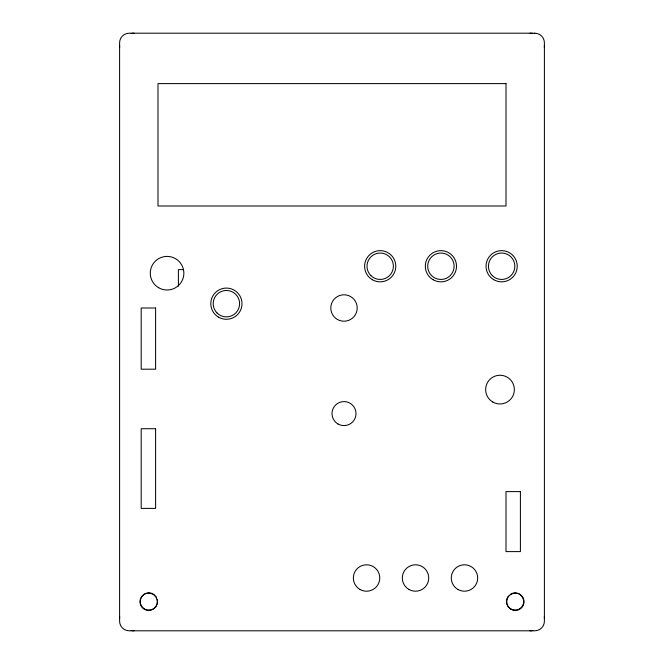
<?xml version="1.0" encoding="UTF-8"?>
<svg xmlns="http://www.w3.org/2000/svg" width="664" height="664" viewBox="0 0 664 664"><rect width="100%" height="100%" fill="white"/><g stroke="black" fill="none" stroke-linecap="round" stroke-linejoin="round"><path stroke-width="1" d="M183.397 269.601L178.4 269.601L178.4 286.184M119.603 47.6A14.401 14.401 0 0 1 119.719 45.716M131.19 33.474A14.401 14.401 0 0 1 134.003 33.2M134.003 630.8A14.401 14.401 0 0 1 131.19 630.526M119.719 618.284A14.401 14.401 0 0 1 119.603 616.399M544.397 616.399A14.401 14.401 0 0 1 544.281 618.284M532.81 630.526A14.401 14.401 0 0 1 529.996 630.8M529.996 33.2A14.401 14.401 0 0 1 532.81 33.474M544.281 45.716A14.401 14.401 0 0 1 544.397 47.6M519.422 594.064A8.607 8.607 0 0 1 522.917 605.161L521.713 607.054A8.607 8.607 0 0 1 507.03 604.464M506.806 603.75A8.607 8.607 0 0 1 507.321 597.882M507.661 597.218A8.607 8.607 0 0 1 508.524 595.99M510.184 594.471A8.607 8.607 0 0 1 516.617 593.043M517.347 593.209A8.607 8.607 0 0 1 518.758 593.716M157.003 604.472A8.64 8.64 0 0 1 143.324 608.141A8.64 8.64 0 0 1 144.561 594.039M145.225 593.691A8.64 8.64 0 0 1 146.644 593.176M147.375 593.01A8.64 8.64 0 0 1 150.379 593.01M151.118 593.176A8.64 8.64 0 0 1 152.529 593.691M153.201 594.039A8.64 8.64 0 0 1 154.43 594.902M155.5 595.965A8.64 8.64 0 0 1 156.364 597.202M157.227 599.285A8.64 8.64 0 0 1 157.227 603.759M534.802 33.2L129.198 33.2A9.603 9.603 0 0 0 119.603 42.803L119.603 621.197A9.603 9.603 0 0 0 129.198 630.8L534.802 630.8A9.603 9.603 0 0 0 544.397 621.197L544.397 42.803A9.603 9.603 0 0 0 534.802 33.2M506.001 83.598L157.999 83.598L157.999 205.998L506.001 205.998L506.001 83.598M155.6 307.996L141.2 307.996L141.2 369.201L155.6 369.201L155.6 307.996M155.6 428.72L141.2 428.72L141.2 508.4L155.6 508.4L155.6 428.72M520.402 491.601L506.001 491.601L506.001 551.601L520.402 551.601L520.402 491.601M370.861 275.577A13.197 13.197 0 0 0 392.939 269.659A13.197 13.197 0 0 0 376.778 253.49A13.197 13.197 0 0 0 370.861 275.577M431.575 275.577A13.197 13.197 0 0 0 453.661 269.659A13.197 13.197 0 0 0 437.493 253.49A13.197 13.197 0 0 0 431.575 275.577M492.298 275.577A13.197 13.197 0 0 0 514.384 269.659A13.197 13.197 0 0 0 498.216 253.49A13.197 13.197 0 0 0 492.298 275.577M217.07 313.018A13.197 13.197 0 0 0 239.148 307.1A13.197 13.197 0 0 0 222.979 290.932A13.197 13.197 0 0 0 217.07 313.018M338.001 423.989A12.002 12.002 0 0 0 356.004 413.597A12.002 12.002 0 0 0 338.001 403.206A12.002 12.002 0 0 0 338.001 423.989M218.597 317.193A15.604 15.604 0 0 0 242.003 303.68A15.604 15.604 0 0 0 218.597 290.168A15.604 15.604 0 0 0 218.597 317.193M457.878 589.441A13.214 13.214 0 0 0 477.69 578.004A13.214 13.214 0 0 0 457.878 566.558A13.214 13.214 0 0 0 457.878 589.441M408.916 589.441A13.214 13.214 0 0 0 428.728 578.004A13.214 13.214 0 0 0 408.916 566.558A13.214 13.214 0 0 0 408.916 589.441M337.395 319.442A13.214 13.214 0 0 0 357.207 307.996A13.214 13.214 0 0 0 337.395 296.559A13.214 13.214 0 0 0 337.395 319.442M359.954 589.441A13.214 13.214 0 0 0 379.767 578.004A13.214 13.214 0 0 0 359.954 566.558A13.214 13.214 0 0 0 359.954 589.441M158.671 287.753A16.799 16.799 0 0 0 183.87 273.203A16.799 16.799 0 0 0 158.671 258.653A16.799 16.799 0 0 0 158.671 287.753M493.833 279.752A15.604 15.604 0 0 0 517.231 266.239A15.604 15.604 0 0 0 493.833 252.727A15.604 15.604 0 0 0 493.833 279.752M372.396 279.752A15.604 15.604 0 0 0 395.794 266.239A15.604 15.604 0 0 0 372.396 252.727A15.604 15.604 0 0 0 372.396 279.752M433.111 279.752A15.604 15.604 0 0 0 456.508 266.239A15.604 15.604 0 0 0 433.111 252.727A15.604 15.604 0 0 0 433.111 279.752M492.821 402.035A14.359 14.359 0 0 0 514.359 389.602A14.359 14.359 0 0 0 492.821 377.169A14.359 14.359 0 0 0 492.821 402.035M144.32 609.245A8.64 8.64 0 0 0 157.277 601.758A8.64 8.64 0 0 0 144.32 594.28A8.64 8.64 0 0 0 144.32 609.245M511.039 609.245A8.64 8.64 0 0 0 524.004 601.758A8.64 8.64 0 0 0 511.039 594.28A8.64 8.64 0 0 0 511.039 609.245"/></g></svg>
